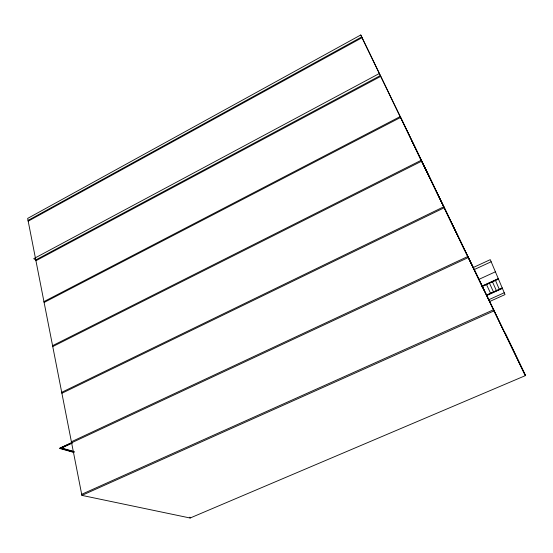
<?xml version="1.0" encoding="UTF-8"?>
<svg xmlns="http://www.w3.org/2000/svg" width="553" height="553" viewBox="0 0 553 553"><rect width="100%" height="100%" fill="white"/><g stroke="black" fill="none" stroke-linecap="round" stroke-linejoin="round"><path stroke-width="0.83" d="M81.899 495.384L494.188 310.793L360.75 34.984L27.65 218.407L81.899 495.384L190.128 518.016L525.35 375.639L493.649 309.694L81.685 494.299M28.044 220.412L361.69 36.933M28.189 221.179L362.056 37.687M379.379 73.487L33.698 258.7L35.917 259.993M35.779 259.91L380.374 75.554M35.938 260.726L380.761 76.349M43.943 301.599L400.22 116.572L464.561 249.956M44.109 302.456L400.628 117.416M52.576 345.666L421.338 160.211M52.749 346.572L421.773 161.117L484.013 290.173M61.708 392.305L443.845 206.746M61.895 393.266L444.315 207.707M71.392 441.764L467.9 256.461L504.122 331.752M71.89 442.511L59.406 448.338L73.466 452.306M71.593 442.787L468.398 257.484M72.18 442.58L60.056 448.248L74.178 452.236M72.526 442.697L60.92 448.117L74.157 451.863M72.07 443.119L61.57 448.02L74.04 451.559M473.23 267.541L490.269 259.647L505.013 294.583L489.585 301.544M474.211 269.588L491.161 261.756M478.919 279.369L495.398 271.806M482.119 286.025L498.281 278.643M482.105 286.295L498.377 278.864M481.608 286.786L498.474 279.085M486.605 295.053L502.221 287.975M486.474 295.364L502.311 288.182M486.688 295.516L502.4 288.396M488.728 299.761L504.239 292.751M412.006 141.292L458.52 237.465M459.267 239.014L525.35 375.639M360.75 34.984L429.57 177.617M505.193 332.913L525.212 374.692M486.502 284.553L490.552 293.263M489.488 283.191L493.463 291.943M492.474 281.823L496.38 290.622M495.474 280.461L499.297 289.302M189.9 517.131L190.128 518.016"/></g></svg>
